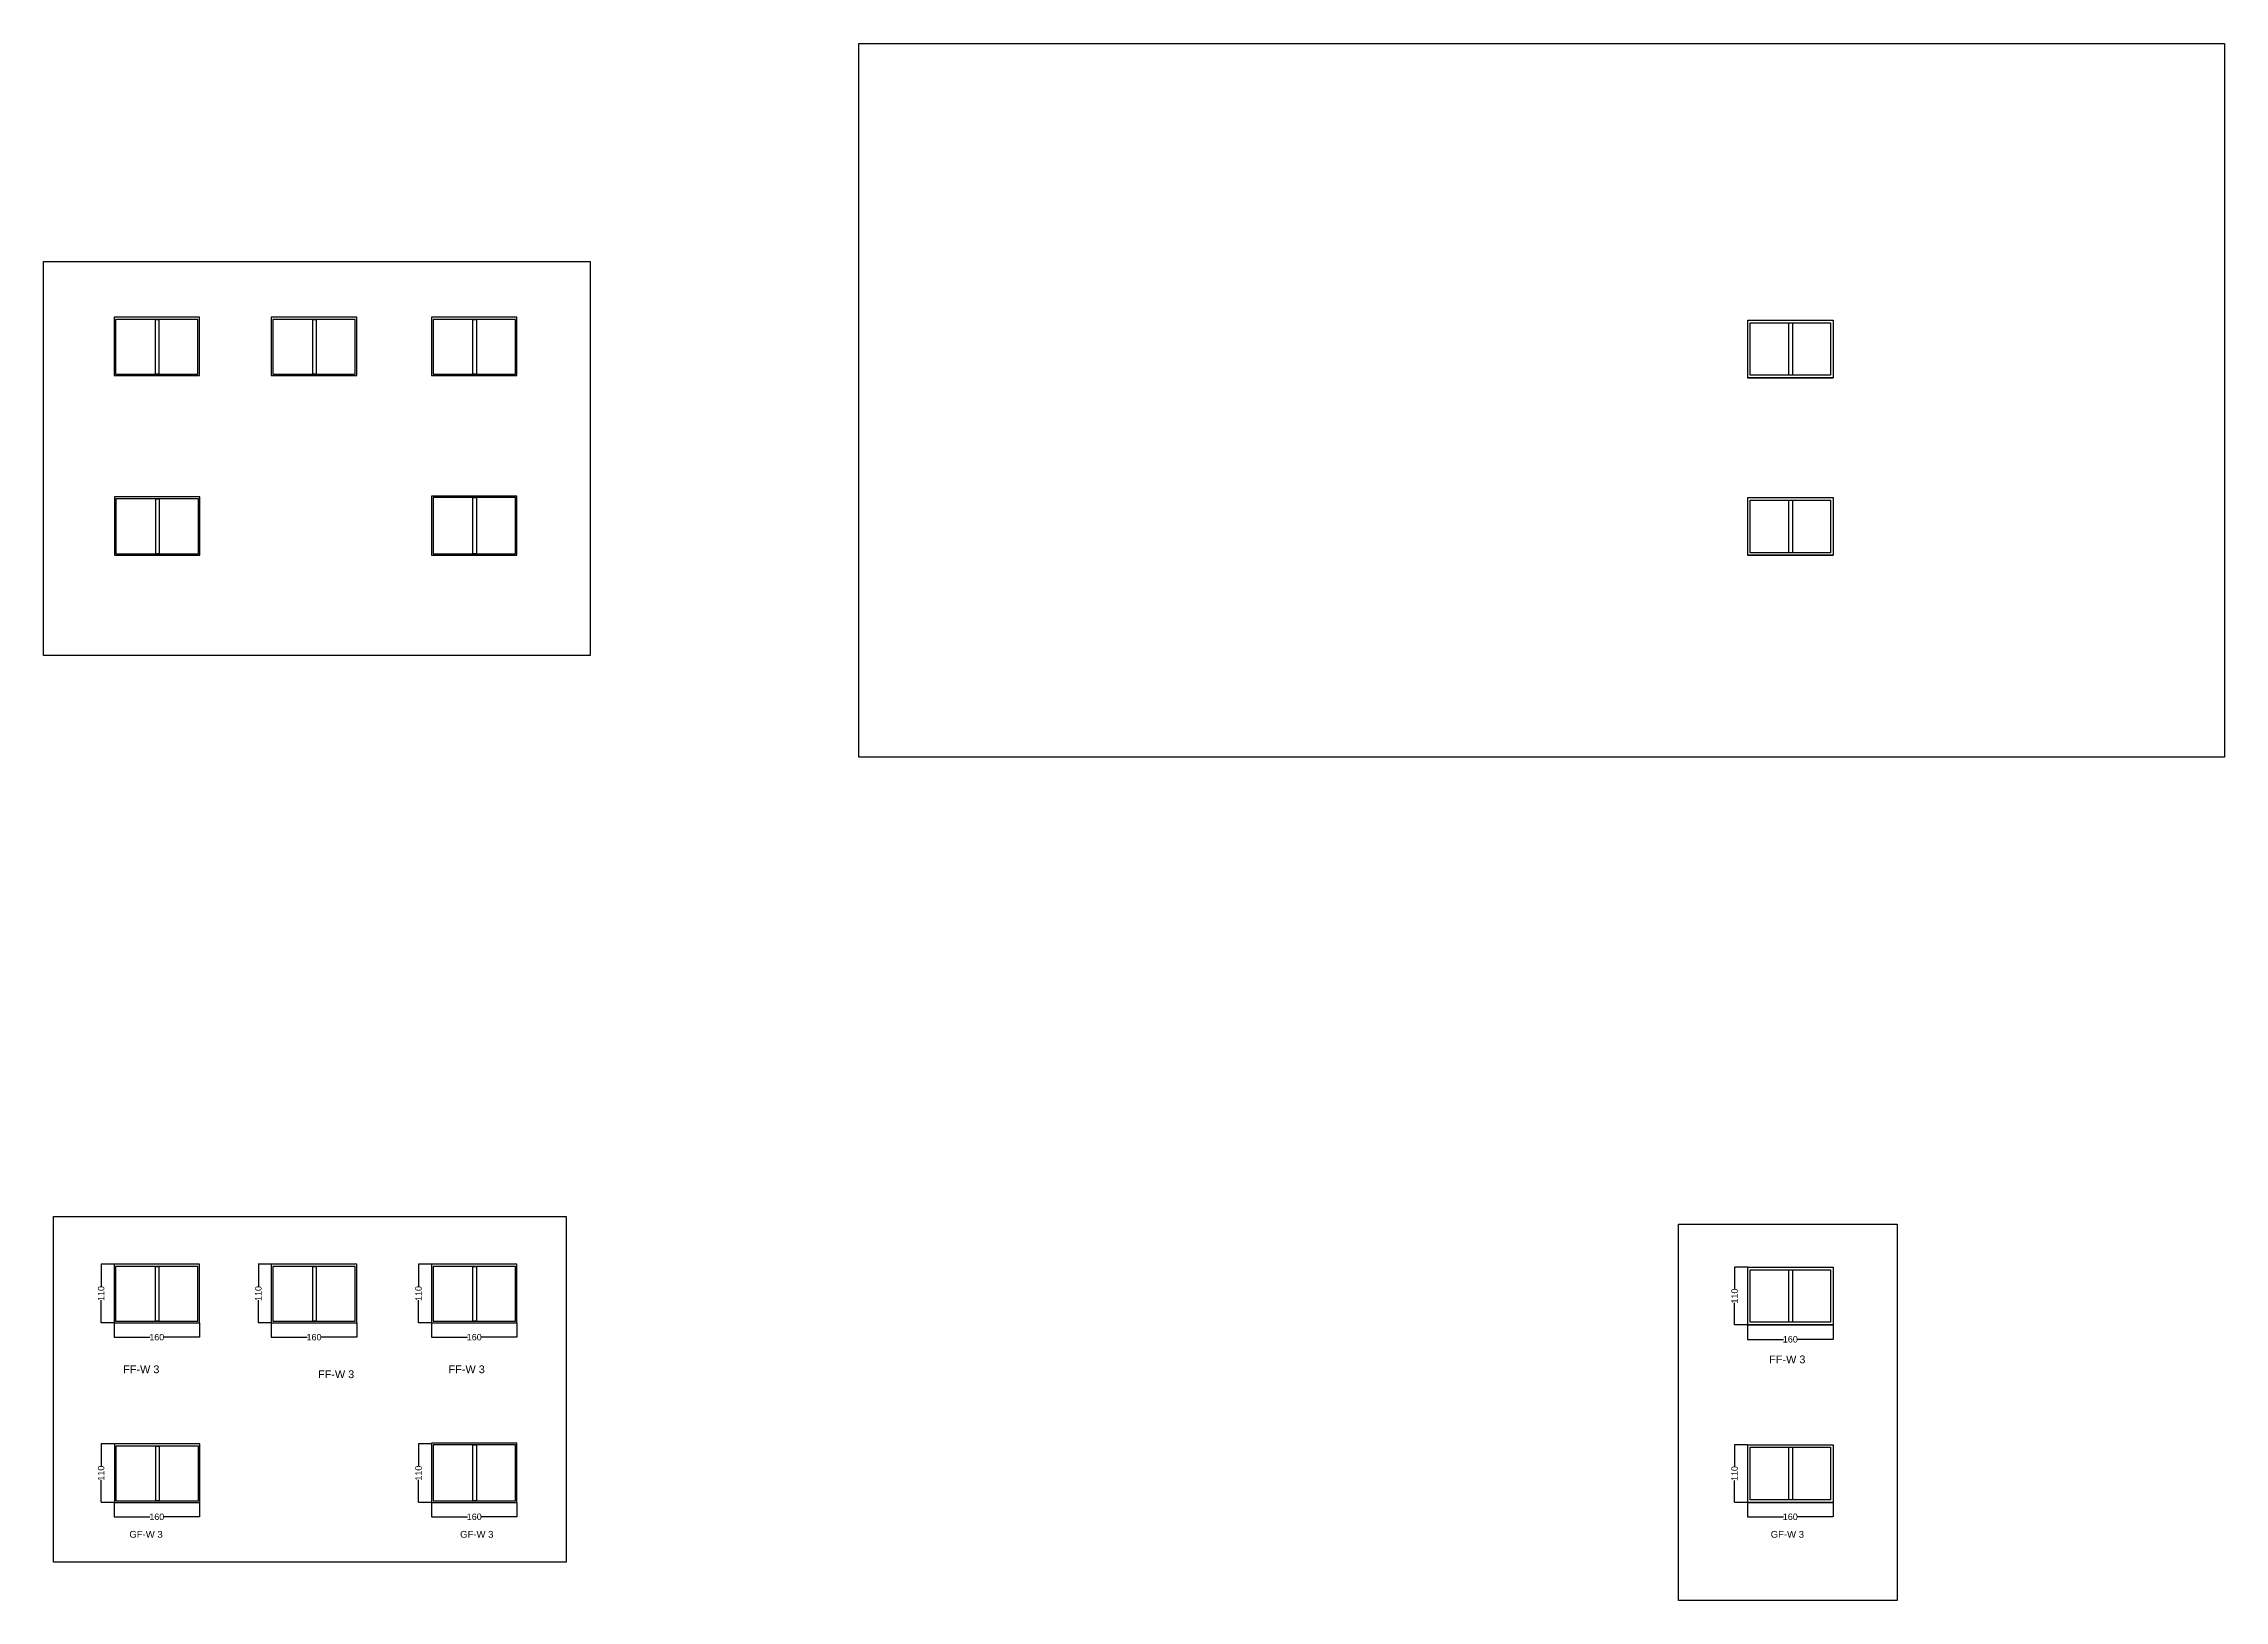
# Model space of a CAD drawing. Header units: centimetres. Extents: x -2070 to 55192, y -12264 to -4462.
# Drawn here: x -2070 to 2011, y -7376 to -4462 of the extents above; entities that cross this region are included whole.
import ezdxf

# ---------------------------------------------------------------- set-up
doc = ezdxf.new("R2010")
doc.units = ezdxf.units.CM
doc.header["$MEASUREMENT"] = 0
doc.layers.add('ARCHER', color=7, linetype='Continuous', lineweight=25)
doc.styles.get("Standard").update_dxf_attribs({"font": 'arial.ttf'})
doc.dimstyles.get("Standard").update_dxf_attribs({"dimtxt": 12, "dimasz": 0.0625, "dimexe": 0.18, "dimexo": 0.0625, "dimgap": 0.09, "dimtad": 0, "dimdec": 0, "dimrnd": 5, "dimzin": 0, "dimdsep": 46, "dimtxsty": 'Standard', "dimcen": 0.09, "dimclrt": 5, "dimadec": 0, "dimazin": 0, "dimtfac": 1, "dimtdec": 0, "dimtofl": 0, "dimtmove": 0, "dimatfit": 3, "dimfxl": 1, "dimtolj": 1, "dimtzin": 0, "dimarcsym": 0})
picture_1 = doc.add_image_def('image3.jpg', size_in_pixel=(1030, 538))
picture_2 = doc.add_image_def('image4.jpg', size_in_pixel=(833, 600))

# ---------------------------------------------------------------- blocks, each defined once
blk = doc.blocks.new('*D408')
at = {"layer": 'ARCHER', "color": 0, "lineweight": -2, "ltscale": 1000, "transparency": 16777216}
for p, q in [((-1938.709429904499, -6746.860083044357), (-1962.994682048194, -6746.860083044357)), ((-1962.814682048194, -6746.922583044357), (-1962.814682048194, -6788.774780424068)), ((-1962.814682048194, -6856.149406180312), (-1962.814682048194, -6814.297208800603)), ((-1938.709429904499, -6856.211906180312), (-1962.994682048194, -6856.211906180312))]:
    blk.add_line(p, q, dxfattribs=at)
at = {"layer": 'ARCHER', "color": 0, "ltscale": 1000, "transparency": 16777216}
for points in [[(-1962.825098714861, -6746.922583044357), (-1962.804265381528, -6746.922583044357), (-1962.814682048194, -6746.860083044357)], [(-1962.825098714861, -6856.149406180312), (-1962.804265381528, -6856.149406180312), (-1962.814682048194, -6856.211906180312)]]:
    blk.add_solid(points, dxfattribs=at)
at = {"layer": 'Defpoints', "color": 0, "ltscale": 1000, "transparency": 16777216}
for p in [(-1938.646929904499, -6746.860083044357), (-1962.814682048194, -6856.211906180312), (-1938.646929904499, -6856.211906180312)]:
    blk.add_point(p, dxfattribs=at)
at = {"layer": 'ARCHER', "color": 5, "ltscale": 1000, "transparency": 16777216, "insert": (-1962.814682048196, -6801.535994612334), "char_height": 12, "attachment_point": 5, "rotation": 90}
blk.add_mtext('\\A1;110', dxfattribs=at)
blk = doc.blocks.new('*D409')
at = {"layer": 'ARCHER', "color": 0, "lineweight": -2, "ltscale": 1000, "transparency": 16777216}
for p, q in [((-1938.646929904498, -6856.274406180312), (-1938.646929904498, -6883.479317319674)), ((-1778.646929904498, -6856.274406180312), (-1778.646929904498, -6883.479317319674)), ((-1938.584429904498, -6883.299317319674), (-1871.408144092766, -6883.299317319674)), ((-1778.709429904498, -6883.299317319674), (-1845.885715716231, -6883.299317319674))]:
    blk.add_line(p, q, dxfattribs=at)
at = {"layer": 'ARCHER', "color": 0, "ltscale": 1000, "transparency": 16777216}
for points in [[(-1938.584429904498, -6883.288900653007), (-1938.584429904498, -6883.309733986341), (-1938.646929904498, -6883.299317319674)], [(-1778.709429904498, -6883.288900653007), (-1778.709429904498, -6883.309733986341), (-1778.646929904498, -6883.299317319674)]]:
    blk.add_solid(points, dxfattribs=at)
at = {"layer": 'Defpoints', "color": 0, "ltscale": 1000, "transparency": 16777216}
for p in [(-1938.646929904498, -6856.211906180312), (-1778.646929904498, -6856.211906180312), (-1778.646929904498, -6883.299317319674)]:
    blk.add_point(p, dxfattribs=at)
at = {"layer": 'ARCHER', "color": 5, "ltscale": 1000, "transparency": 16777216, "insert": (-1858.646929904498, -6883.299317319674), "char_height": 12, "attachment_point": 5}
blk.add_mtext('\\A1;160', dxfattribs=at)
blk = doc.blocks.new('*D410')
at = {"layer": 'ARCHER', "color": 0, "lineweight": -2, "ltscale": 1000, "transparency": 16777216}
for p, q in [((-1644.356440934732, -6746.860083044357), (-1668.641693078429, -6746.860083044357)), ((-1668.461693078429, -6746.922583044357), (-1668.461693078429, -6788.774780424068)), ((-1668.461693078429, -6856.149406180312), (-1668.461693078429, -6814.297208800603)), ((-1644.356440934732, -6856.211906180312), (-1668.641693078429, -6856.211906180312))]:
    blk.add_line(p, q, dxfattribs=at)
at = {"layer": 'ARCHER', "color": 0, "ltscale": 1000, "transparency": 16777216}
for points in [[(-1668.472109745095, -6746.922583044357), (-1668.451276411762, -6746.922583044357), (-1668.461693078429, -6746.860083044357)], [(-1668.472109745095, -6856.149406180312), (-1668.451276411762, -6856.149406180312), (-1668.461693078429, -6856.211906180312)]]:
    blk.add_solid(points, dxfattribs=at)
at = {"layer": 'Defpoints', "color": 0, "ltscale": 1000, "transparency": 16777216}
for p in [(-1644.293940934732, -6746.860083044357), (-1668.461693078429, -6856.211906180312), (-1644.293940934732, -6856.211906180312)]:
    blk.add_point(p, dxfattribs=at)
at = {"layer": 'ARCHER', "color": 5, "ltscale": 1000, "transparency": 16777216, "insert": (-1668.46169307843, -6801.535994612334), "char_height": 12, "attachment_point": 5, "rotation": 90}
blk.add_mtext('\\A1;110', dxfattribs=at)
blk = doc.blocks.new('*D411')
at = {"layer": 'ARCHER', "color": 0, "lineweight": -2, "ltscale": 1000, "transparency": 16777216}
for p, q in [((-1644.293940934731, -6856.274406180312), (-1644.293940934731, -6883.479317319674)), ((-1484.293940934731, -6856.274406180312), (-1484.293940934731, -6883.479317319674)), ((-1644.231440934731, -6883.299317319674), (-1577.055155122998, -6883.299317319674)), ((-1484.356440934731, -6883.299317319674), (-1551.532726746464, -6883.299317319674))]:
    blk.add_line(p, q, dxfattribs=at)
at = {"layer": 'ARCHER', "color": 0, "ltscale": 1000, "transparency": 16777216}
for points in [[(-1644.231440934731, -6883.288900653007), (-1644.231440934731, -6883.309733986341), (-1644.293940934731, -6883.299317319674)], [(-1484.356440934731, -6883.288900653007), (-1484.356440934731, -6883.309733986341), (-1484.293940934731, -6883.299317319674)]]:
    blk.add_solid(points, dxfattribs=at)
at = {"layer": 'Defpoints', "color": 0, "ltscale": 1000, "transparency": 16777216}
for p in [(-1644.293940934731, -6856.211906180312), (-1484.293940934731, -6856.211906180312), (-1484.293940934731, -6883.299317319674)]:
    blk.add_point(p, dxfattribs=at)
at = {"layer": 'ARCHER', "color": 5, "ltscale": 1000, "transparency": 16777216, "insert": (-1564.293940934731, -6883.299317319674), "char_height": 12, "attachment_point": 5}
blk.add_mtext('\\A1;160', dxfattribs=at)
blk = doc.blocks.new('*D412')
at = {"layer": 'ARCHER', "color": 0, "lineweight": -2, "ltscale": 1000, "transparency": 16777216}
for p, q in [((-1344.5292196183, -6746.860083044357), (-1368.814471761997, -6746.860083044357)), ((-1368.634471761997, -6746.922583044357), (-1368.634471761997, -6788.774780424068)), ((-1368.634471761997, -6856.149406180312), (-1368.634471761997, -6814.297208800603)), ((-1344.5292196183, -6856.211906180312), (-1368.814471761997, -6856.211906180312))]:
    blk.add_line(p, q, dxfattribs=at)
at = {"layer": 'ARCHER', "color": 0, "ltscale": 1000, "transparency": 16777216}
for points in [[(-1368.644888428664, -6746.922583044357), (-1368.62405509533, -6746.922583044357), (-1368.634471761997, -6746.860083044357)], [(-1368.644888428664, -6856.149406180312), (-1368.62405509533, -6856.149406180312), (-1368.634471761997, -6856.211906180312)]]:
    blk.add_solid(points, dxfattribs=at)
at = {"layer": 'Defpoints', "color": 0, "ltscale": 1000, "transparency": 16777216}
for p in [(-1344.4667196183, -6746.860083044357), (-1368.634471761997, -6856.211906180312), (-1344.4667196183, -6856.211906180312)]:
    blk.add_point(p, dxfattribs=at)
at = {"layer": 'ARCHER', "color": 5, "ltscale": 1000, "transparency": 16777216, "insert": (-1368.634471761999, -6801.535994612334), "char_height": 12, "attachment_point": 5, "rotation": 90}
blk.add_mtext('\\A1;110', dxfattribs=at)
blk = doc.blocks.new('*D413')
at = {"layer": 'ARCHER', "color": 0, "lineweight": -2, "ltscale": 1000, "transparency": 16777216}
for p, q in [((-1344.4667196183, -6856.274406180312), (-1344.4667196183, -6883.479317319674)), ((-1184.4667196183, -6856.274406180312), (-1184.4667196183, -6883.479317319674)), ((-1344.4042196183, -6883.299317319674), (-1277.227933806567, -6883.299317319674)), ((-1184.5292196183, -6883.299317319674), (-1251.705505430033, -6883.299317319674))]:
    blk.add_line(p, q, dxfattribs=at)
at = {"layer": 'ARCHER', "color": 0, "ltscale": 1000, "transparency": 16777216}
for points in [[(-1344.4042196183, -6883.288900653007), (-1344.4042196183, -6883.309733986341), (-1344.4667196183, -6883.299317319674)], [(-1184.5292196183, -6883.288900653007), (-1184.5292196183, -6883.309733986341), (-1184.4667196183, -6883.299317319674)]]:
    blk.add_solid(points, dxfattribs=at)
at = {"layer": 'Defpoints', "color": 0, "ltscale": 1000, "transparency": 16777216}
for p in [(-1344.4667196183, -6856.211906180312), (-1184.4667196183, -6856.211906180312), (-1184.4667196183, -6883.299317319674)]:
    blk.add_point(p, dxfattribs=at)
at = {"layer": 'ARCHER', "color": 5, "ltscale": 1000, "transparency": 16777216, "insert": (-1264.4667196183, -6883.299317319674), "char_height": 12, "attachment_point": 5}
blk.add_mtext('\\A1;160', dxfattribs=at)
blk = doc.blocks.new('*D414')
at = {"layer": 'ARCHER', "color": 0, "lineweight": -2, "ltscale": 1000, "transparency": 16777216}
for p, q in [((-1344.5292196183, -7083.002722840426), (-1368.814471761997, -7083.002722840426)), ((-1368.634471761997, -7083.065222840426), (-1368.634471761997, -7124.917420220136)), ((-1368.634471761997, -7192.292045976381), (-1368.634471761997, -7150.43984859667)), ((-1344.5292196183, -7192.354545976381), (-1368.814471761997, -7192.354545976381))]:
    blk.add_line(p, q, dxfattribs=at)
at = {"layer": 'ARCHER', "color": 0, "ltscale": 1000, "transparency": 16777216}
for points in [[(-1368.644888428664, -7083.065222840426), (-1368.62405509533, -7083.065222840426), (-1368.634471761997, -7083.002722840426)], [(-1368.644888428664, -7192.292045976381), (-1368.62405509533, -7192.292045976381), (-1368.634471761997, -7192.354545976381)]]:
    blk.add_solid(points, dxfattribs=at)
at = {"layer": 'Defpoints', "color": 0, "ltscale": 1000, "transparency": 16777216}
for p in [(-1344.4667196183, -7083.002722840426), (-1368.634471761997, -7192.354545976381), (-1344.4667196183, -7192.354545976381)]:
    blk.add_point(p, dxfattribs=at)
at = {"layer": 'ARCHER', "color": 5, "ltscale": 1000, "transparency": 16777216, "insert": (-1368.634471761999, -7137.678634408401), "char_height": 12, "attachment_point": 5, "rotation": 90}
blk.add_mtext('\\A1;110', dxfattribs=at)
blk = doc.blocks.new('*D415')
at = {"layer": 'ARCHER', "color": 0, "lineweight": -2, "ltscale": 1000, "transparency": 16777216}
for p, q in [((-1344.4667196183, -7192.417045976381), (-1344.4667196183, -7219.621957115743)), ((-1344.4042196183, -7219.441957115742), (-1277.227933806567, -7219.441957115742)), ((-1184.5292196183, -7219.441957115742), (-1251.705505430033, -7219.441957115742)), ((-1184.4667196183, -7192.417045976381), (-1184.4667196183, -7219.621957115743))]:
    blk.add_line(p, q, dxfattribs=at)
at = {"layer": 'ARCHER', "color": 0, "ltscale": 1000, "transparency": 16777216}
for points in [[(-1344.4042196183, -7219.431540449075), (-1344.4042196183, -7219.452373782409), (-1344.4667196183, -7219.441957115742)], [(-1184.5292196183, -7219.431540449075), (-1184.5292196183, -7219.452373782409), (-1184.4667196183, -7219.441957115742)]]:
    blk.add_solid(points, dxfattribs=at)
at = {"layer": 'Defpoints', "color": 0, "ltscale": 1000, "transparency": 16777216}
for p in [(-1344.4667196183, -7192.354545976381), (-1184.4667196183, -7192.354545976381), (-1184.4667196183, -7219.441957115742)]:
    blk.add_point(p, dxfattribs=at)
at = {"layer": 'ARCHER', "color": 5, "ltscale": 1000, "transparency": 16777216, "insert": (-1264.4667196183, -7219.441957115742), "char_height": 12, "attachment_point": 5}
blk.add_mtext('\\A1;160', dxfattribs=at)
blk = doc.blocks.new('*D416')
at = {"layer": 'ARCHER', "color": 0, "lineweight": -2, "ltscale": 1000, "transparency": 16777216}
for p, q in [((-1938.709429904499, -7083.002722840425), (-1962.994682048196, -7083.002722840425)), ((-1962.814682048196, -7083.065222840425), (-1962.814682048196, -7124.917420220136)), ((-1962.814682048196, -7192.29204597638), (-1962.814682048196, -7150.43984859667)), ((-1938.709429904499, -7192.35454597638), (-1962.994682048196, -7192.35454597638))]:
    blk.add_line(p, q, dxfattribs=at)
at = {"layer": 'ARCHER', "color": 0, "ltscale": 1000, "transparency": 16777216}
for points in [[(-1962.825098714863, -7083.065222840425), (-1962.804265381529, -7083.065222840425), (-1962.814682048196, -7083.002722840425)], [(-1962.825098714863, -7192.29204597638), (-1962.804265381529, -7192.29204597638), (-1962.814682048196, -7192.35454597638)]]:
    blk.add_solid(points, dxfattribs=at)
at = {"layer": 'Defpoints', "color": 0, "ltscale": 1000, "transparency": 16777216}
for p in [(-1938.646929904499, -7083.002722840425), (-1962.814682048196, -7192.35454597638), (-1938.646929904499, -7192.35454597638)]:
    blk.add_point(p, dxfattribs=at)
at = {"layer": 'ARCHER', "color": 5, "ltscale": 1000, "transparency": 16777216, "insert": (-1962.814682048198, -7137.678634408401), "char_height": 12, "attachment_point": 5, "rotation": 90}
blk.add_mtext('\\A1;110', dxfattribs=at)
blk = doc.blocks.new('*D417')
at = {"layer": 'ARCHER', "color": 0, "lineweight": -2, "ltscale": 1000, "transparency": 16777216}
for p, q in [((-1938.646929904498, -7192.41704597638), (-1938.646929904498, -7219.621957115742)), ((-1938.584429904498, -7219.441957115741), (-1871.408144092766, -7219.441957115741)), ((-1778.709429904498, -7219.441957115741), (-1845.885715716231, -7219.441957115741)), ((-1778.646929904498, -7192.41704597638), (-1778.646929904498, -7219.621957115742))]:
    blk.add_line(p, q, dxfattribs=at)
at = {"layer": 'ARCHER', "color": 0, "ltscale": 1000, "transparency": 16777216}
for points in [[(-1938.584429904498, -7219.431540449074), (-1938.584429904498, -7219.452373782408), (-1938.646929904498, -7219.441957115741)], [(-1778.709429904498, -7219.431540449074), (-1778.709429904498, -7219.452373782408), (-1778.646929904498, -7219.441957115741)]]:
    blk.add_solid(points, dxfattribs=at)
at = {"layer": 'Defpoints', "color": 0, "ltscale": 1000, "transparency": 16777216}
for p in [(-1938.646929904498, -7192.35454597638), (-1778.646929904498, -7192.35454597638), (-1778.646929904498, -7219.441957115741)]:
    blk.add_point(p, dxfattribs=at)
at = {"layer": 'ARCHER', "color": 5, "ltscale": 1000, "transparency": 16777216, "insert": (-1858.646929904498, -7219.441957115741), "char_height": 12, "attachment_point": 5}
blk.add_mtext('\\A1;160', dxfattribs=at)
blk = doc.blocks.new('*D418')
at = {"layer": 'ARCHER', "color": 0, "lineweight": -2, "ltscale": 1000, "transparency": 16777216}
for p, q in [((1119.263413366484, -6752.376846896708), (1094.533519830809, -6752.376846896708)), ((1094.713519830809, -6752.439346896708), (1094.713519830809, -6793.534815093183)), ((1094.713519830809, -6860.152711666193), (1094.713519830809, -6819.057243469718)), ((1118.818771974504, -6860.215211666193), (1094.533519830809, -6860.215211666193))]:
    blk.add_line(p, q, dxfattribs=at)
at = {"layer": 'ARCHER', "color": 0, "ltscale": 1000, "transparency": 16777216}
for points in [[(1094.703103164142, -6752.439346896708), (1094.723936497476, -6752.439346896708), (1094.713519830809, -6752.376846896708)], [(1094.703103164142, -6860.152711666193), (1094.723936497476, -6860.152711666193), (1094.713519830809, -6860.215211666193)]]:
    blk.add_solid(points, dxfattribs=at)
at = {"layer": 'Defpoints', "color": 0, "ltscale": 1000, "transparency": 16777216}
for p in [(1119.325913366484, -6752.376846896708), (1094.713519830809, -6860.215211666193), (1118.881271974504, -6860.215211666193)]:
    blk.add_point(p, dxfattribs=at)
at = {"layer": 'ARCHER', "color": 5, "ltscale": 1000, "transparency": 16777216, "insert": (1094.713519830807, -6806.296029281449), "char_height": 12, "attachment_point": 5, "rotation": 90}
blk.add_mtext('\\A1;110', dxfattribs=at)
blk = doc.blocks.new('*D419')
at = {"layer": 'ARCHER', "color": 0, "lineweight": -2, "ltscale": 1000, "transparency": 16777216}
for p, q in [((1118.881271974504, -6860.277711666193), (1118.881271974504, -6887.482622805554)), ((1118.943771974504, -6887.302622805554), (1186.120057786236, -6887.302622805554)), ((1278.818771974504, -6887.302622805554), (1211.642486162771, -6887.302622805554)), ((1278.881271974504, -6860.277711666193), (1278.881271974504, -6887.482622805554))]:
    blk.add_line(p, q, dxfattribs=at)
at = {"layer": 'ARCHER', "color": 0, "ltscale": 1000, "transparency": 16777216}
for points in [[(1118.943771974504, -6887.292206138887), (1118.943771974504, -6887.313039472221), (1118.881271974504, -6887.302622805554)], [(1278.818771974504, -6887.292206138887), (1278.818771974504, -6887.313039472221), (1278.881271974504, -6887.302622805554)]]:
    blk.add_solid(points, dxfattribs=at)
at = {"layer": 'Defpoints', "color": 0, "ltscale": 1000, "transparency": 16777216}
for p in [(1118.881271974504, -6860.215211666193), (1278.881271974504, -6860.215211666193), (1278.881271974504, -6887.302622805554)]:
    blk.add_point(p, dxfattribs=at)
at = {"layer": 'ARCHER', "color": 5, "ltscale": 1000, "transparency": 16777216, "insert": (1198.881271974504, -6887.302622805554), "char_height": 12, "attachment_point": 5}
blk.add_mtext('\\A1;160', dxfattribs=at)
blk = doc.blocks.new('*D420')
at = {"layer": 'ARCHER', "color": 0, "lineweight": -2, "ltscale": 1000, "transparency": 16777216}
for p, q in [((1118.818771974504, -7084.516181206895), (1094.533519830809, -7084.516181206895)), ((1094.713519830809, -7084.578681206895), (1094.713519830809, -7125.67414940337)), ((1094.713519830809, -7192.29204597638), (1094.713519830809, -7151.196577779905)), ((1118.818771974504, -7192.35454597638), (1094.533519830809, -7192.35454597638))]:
    blk.add_line(p, q, dxfattribs=at)
at = {"layer": 'ARCHER', "color": 0, "ltscale": 1000, "transparency": 16777216}
for points in [[(1094.703103164142, -7084.578681206895), (1094.723936497476, -7084.578681206895), (1094.713519830809, -7084.516181206895)], [(1094.703103164142, -7192.29204597638), (1094.723936497476, -7192.29204597638), (1094.713519830809, -7192.35454597638)]]:
    blk.add_solid(points, dxfattribs=at)
at = {"layer": 'Defpoints', "color": 0, "ltscale": 1000, "transparency": 16777216}
for p in [(1118.881271974504, -7084.516181206895), (1094.713519830809, -7192.35454597638), (1118.881271974504, -7192.35454597638)]:
    blk.add_point(p, dxfattribs=at)
at = {"layer": 'ARCHER', "color": 5, "ltscale": 1000, "transparency": 16777216, "insert": (1094.713519830807, -7138.435363591636), "char_height": 12, "attachment_point": 5, "rotation": 90}
blk.add_mtext('\\A1;110', dxfattribs=at)
blk = doc.blocks.new('*D421')
at = {"layer": 'ARCHER', "color": 0, "lineweight": -2, "ltscale": 1000, "transparency": 16777216}
for p, q in [((1118.881271974504, -7192.41704597638), (1118.881271974504, -7219.621957115742)), ((1118.943771974504, -7219.441957115741), (1186.120057786236, -7219.441957115741)), ((1278.818771974504, -7219.441957115741), (1211.642486162771, -7219.441957115741)), ((1278.881271974504, -7192.41704597638), (1278.881271974504, -7219.621957115742))]:
    blk.add_line(p, q, dxfattribs=at)
at = {"layer": 'ARCHER', "color": 0, "ltscale": 1000, "transparency": 16777216}
for points in [[(1118.943771974504, -7219.431540449074), (1118.943771974504, -7219.452373782408), (1118.881271974504, -7219.441957115741)], [(1278.818771974504, -7219.431540449074), (1278.818771974504, -7219.452373782408), (1278.881271974504, -7219.441957115741)]]:
    blk.add_solid(points, dxfattribs=at)
at = {"layer": 'Defpoints', "color": 0, "ltscale": 1000, "transparency": 16777216}
for p in [(1118.881271974504, -7192.35454597638), (1278.881271974504, -7192.35454597638), (1278.881271974504, -7219.441957115741)]:
    blk.add_point(p, dxfattribs=at)
at = {"layer": 'ARCHER', "color": 5, "ltscale": 1000, "transparency": 16777216, "insert": (1198.881271974504, -7219.441957115741), "char_height": 12, "attachment_point": 5}
blk.add_mtext('\\A1;160', dxfattribs=at)

msp = doc.modelspace()

# ---------------------------------------------------------------- linework, layer by layer
at = {"layer": 'ARCHER', "color": 240, "ltscale": 1000, "true_color": 0xed1f24}
for p, q in [((-1938.646929904498, -5083.791222195628), (-1778.646929904498, -5083.791222195628)), ((-1644.293940934731, -5083.791222195628), (-1484.293940934731, -5083.791222195628)), ((-1344.4667196183, -5083.791222195628), (-1184.4667196183, -5083.791222195628)), ((1118.881271974504, -5087.794527681508), (1278.881271974504, -5087.794527681508)), ((-1937.914579376549, -5419.933861991696), (-1777.914579376549, -5419.933861991696)), ((-1344.4667196183, -5419.933861991695), (-1184.4667196183, -5419.933861991695)), ((1118.881271974504, -5419.933861991695), (1278.881271974504, -5419.933861991695)), ((-1938.646929904498, -6856.211906180309), (-1778.646929904498, -6856.211906180309)), ((-1644.293940934731, -6856.211906180309), (-1484.293940934731, -6856.211906180309)), ((-1344.4667196183, -6856.211906180309), (-1184.4667196183, -6856.211906180309)), ((1118.881271974504, -6860.215211666189), (1278.881271974504, -6860.215211666189)), ((-1937.914579376549, -7192.354545976377), (-1777.914579376549, -7192.354545976377)), ((-1344.4667196183, -7192.354545976376), (-1184.4667196183, -7192.354545976376)), ((1118.881271974504, -7192.354545976376), (1278.881271974504, -7192.354545976376))]:
    msp.add_line(p, q, dxfattribs=at)
for points in [[(-1778.646929904498, -4974.439399059673), (-1938.646929904498, -4974.439399059673), (-1938.646929904498, -5083.791222195628), (-1778.646929904498, -5083.791222195628)], [(-1781.52880644269, -4978.497501125501), (-1935.765053366306, -4978.497501125501), (-1935.765053366306, -5080.909345657436), (-1781.52880644269, -5080.909345657436)], [(-1861.022811273782, -4978.497501125501), (-1854.67926074838, -4978.497501125501), (-1854.67926074838, -5080.909345657436), (-1861.022811273782, -5080.909345657436)], [(-1484.293940934731, -4974.439399059673), (-1644.293940934731, -4974.439399059673), (-1644.293940934731, -5083.791222195628), (-1484.293940934731, -5083.791222195628)], [(-1487.175817472923, -4978.497501125501), (-1641.412064396539, -4978.497501125501), (-1641.412064396539, -5080.909345657436), (-1487.175817472923, -5080.909345657436)], [(-1566.669822304015, -4978.497501125501), (-1560.326271778613, -4978.497501125501), (-1560.326271778613, -5080.909345657436), (-1566.669822304015, -5080.909345657436)], [(-1184.4667196183, -4974.439399059673), (-1344.4667196183, -4974.439399059673), (-1344.4667196183, -5083.791222195628), (-1184.4667196183, -5083.791222195628)], [(-1187.348596156492, -4978.497501125501), (-1341.584843080108, -4978.497501125501), (-1341.584843080108, -5080.909345657436), (-1187.348596156492, -5080.909345657436)], [(-1266.842600987584, -4978.497501125501), (-1260.499050462182, -4978.497501125501), (-1260.499050462182, -5080.909345657436), (-1266.842600987584, -5080.909345657436)], [(1278.881271974504, -5087.794527681508), (1119.325913366483, -5087.794527681508), (1119.325913366483, -4979.956162912024), (1278.881271974504, -4979.956162912024)], [(1274.095383837609, -5083.008639544613), (1124.111801503378, -5083.008639544613), (1124.111801503378, -4984.742051048918), (1274.095383837609, -4984.742051048918)], [(1196.388175772037, -4984.742051048918), (1202.887302348739, -4984.742051048918), (1202.887302348739, -5083.008639544613), (1196.388175772037, -5083.008639544613)], [(-1777.914579376549, -5310.582038855741), (-1937.914579376549, -5310.582038855741), (-1937.914579376549, -5419.933861991696), (-1777.914579376549, -5419.933861991696)], [(-1780.796455914741, -5314.64014092157), (-1935.032702838357, -5314.64014092157), (-1935.032702838357, -5417.051985453504), (-1780.796455914741, -5417.051985453504)], [(-1860.290460745833, -5314.64014092157), (-1853.946910220431, -5314.64014092157), (-1853.946910220431, -5417.051985453504), (-1860.290460745833, -5417.051985453504)], [(-1184.4667196183, -5309.190416729321), (-1344.4667196183, -5309.190416729321), (-1344.4667196183, -5419.933861991695), (-1184.4667196183, -5419.933861991695)], [(-1187.348596156492, -5312.072293267513), (-1341.584843080108, -5312.072293267513), (-1341.584843080108, -5417.051985453503), (-1187.348596156492, -5417.051985453503)], [(-1266.842600987584, -5312.072293267513), (-1260.499050462182, -5312.072293267513), (-1260.499050462182, -5417.051985453503), (-1266.842600987584, -5417.051985453503)], [(1278.881271974504, -5419.933861991695), (1119.325913366483, -5419.933861991695), (1119.325913366483, -5312.095497222211), (1278.881271974504, -5312.095497222211)], [(1274.095383837609, -5415.147973854801), (1124.111801503378, -5415.147973854801), (1124.111801503378, -5316.881385359105), (1274.095383837609, -5316.881385359105)], [(1196.388175772037, -5316.881385359105), (1202.887302348739, -5316.881385359105), (1202.887302348739, -5415.147973854801), (1196.388175772037, -5415.147973854801)], [(-1778.646929904498, -6746.860083044354), (-1938.646929904498, -6746.860083044354), (-1938.646929904498, -6856.211906180309), (-1778.646929904498, -6856.211906180309)], [(-1781.52880644269, -6750.918185110182), (-1935.765053366306, -6750.918185110182), (-1935.765053366306, -6853.330029642117), (-1781.52880644269, -6853.330029642117)], [(-1861.022811273782, -6750.918185110182), (-1854.67926074838, -6750.918185110182), (-1854.67926074838, -6853.330029642117), (-1861.022811273782, -6853.330029642117)], [(-1484.293940934731, -6746.860083044354), (-1644.293940934731, -6746.860083044354), (-1644.293940934731, -6856.211906180309), (-1484.293940934731, -6856.211906180309)], [(-1487.175817472923, -6750.918185110182), (-1641.412064396539, -6750.918185110182), (-1641.412064396539, -6853.330029642117), (-1487.175817472923, -6853.330029642117)], [(-1566.669822304015, -6750.918185110182), (-1560.326271778613, -6750.918185110182), (-1560.326271778613, -6853.330029642117), (-1566.669822304015, -6853.330029642117)], [(-1184.4667196183, -6746.860083044354), (-1344.4667196183, -6746.860083044354), (-1344.4667196183, -6856.211906180309), (-1184.4667196183, -6856.211906180309)], [(-1187.348596156492, -6750.918185110182), (-1341.584843080108, -6750.918185110182), (-1341.584843080108, -6853.330029642117), (-1187.348596156492, -6853.330029642117)], [(-1266.842600987584, -6750.918185110182), (-1260.499050462182, -6750.918185110182), (-1260.499050462182, -6853.330029642117), (-1266.842600987584, -6853.330029642117)], [(1278.881271974504, -6860.215211666189), (1119.325913366483, -6860.215211666189), (1119.325913366483, -6752.376846896705), (1278.881271974504, -6752.376846896705)], [(1274.095383837609, -6855.429323529294), (1124.111801503378, -6855.429323529294), (1124.111801503378, -6757.162735033599), (1274.095383837609, -6757.162735033599)], [(1196.388175772037, -6757.162735033599), (1202.887302348739, -6757.162735033599), (1202.887302348739, -6855.429323529294), (1196.388175772037, -6855.429323529294)], [(-1777.914579376549, -7083.002722840422), (-1937.914579376549, -7083.002722840422), (-1937.914579376549, -7192.354545976377), (-1777.914579376549, -7192.354545976377)], [(-1780.796455914741, -7087.060824906251), (-1935.032702838357, -7087.060824906251), (-1935.032702838357, -7189.472669438185), (-1780.796455914741, -7189.472669438185)], [(-1860.290460745833, -7087.060824906251), (-1853.946910220431, -7087.060824906251), (-1853.946910220431, -7189.472669438185), (-1860.290460745833, -7189.472669438185)], [(-1184.4667196183, -7081.611100714002), (-1344.4667196183, -7081.611100714002), (-1344.4667196183, -7192.354545976376), (-1184.4667196183, -7192.354545976376)], [(-1187.348596156492, -7084.492977252194), (-1341.584843080108, -7084.492977252194), (-1341.584843080108, -7189.472669438184), (-1187.348596156492, -7189.472669438184)], [(-1266.842600987584, -7084.492977252194), (-1260.499050462182, -7084.492977252194), (-1260.499050462182, -7189.472669438184), (-1266.842600987584, -7189.472669438184)], [(1278.881271974504, -7192.354545976376), (1119.325913366483, -7192.354545976376), (1119.325913366483, -7084.516181206892), (1278.881271974504, -7084.516181206892)], [(1274.095383837609, -7187.568657839482), (1124.111801503378, -7187.568657839482), (1124.111801503378, -7089.302069343787), (1274.095383837609, -7089.302069343787)], [(1196.388175772037, -7089.302069343787), (1202.887302348739, -7089.302069343787), (1202.887302348739, -7187.568657839482), (1196.388175772037, -7187.568657839482)]]:
    msp.add_lwpolyline(points, close=True, dxfattribs=at)
at = {"layer": 'ARCHER', "ltscale": 1000}
for points in [[(-2051.934379045357, -6657.203155238116), (-1092.604592033924, -6657.203155238116), (-1092.604592033924, -7304.059395997327), (-2051.934379045357, -7304.059395997327)], [(989.5390627933666, -6671.84498169431), (1398.894915104465, -6671.84498169431), (1398.894915104465, -7375.805311494834), (989.5390627933666, -7375.805311494834)]]:
    msp.add_lwpolyline(points, close=True, dxfattribs=at)

# ---------------------------------------------------------------- texts
at = {"color": 3}
for s, height, p in [('FF-W 3', 14.55447440713095, (-1921.471169823286, -6950.622356808453)), ('FF-W 3', 14.55447440713095, (-1312.431615095818, -6950.622356808453)), ('FF-W 3', 14.55447440713095, (1159.437023023056, -6932.164988470526)), ('FF-W 3', 14.55447440713095, (-1556.787924742821, -6959.864627438488)), ('GF-W 3', 12.75679951226154, (-1909.899015501287, -7258.575371283652)), ('GF-W 3', 12.75679951226154, (-1290.8498952511, -7258.575371283652)), ('GF-W 3', 12.75679951226154, (1162.226202084887, -7258.575371283652))]:
    msp.add_text(s, height=height, dxfattribs=at).set_placement(p)

# ---------------------------------------------------------------- dimensions: what is measured, and where the dimension line sits
at = {"layer": 'ARCHER', "ltscale": 1000}
for base, p1, p2, picture, middle in [((-1962.814682048194, -6856.211906180312), (-1938.646929904498, -6746.860083044354), (-1938.646929904498, -6856.211906180309), '*D408', (-1962.814682048196, -6801.535994612334)), ((-1668.461693078429, -6856.211906180312), (-1644.293940934731, -6746.860083044354), (-1644.293940934731, -6856.211906180309), '*D410', (-1668.46169307843, -6801.535994612334)), ((-1368.634471761997, -6856.211906180312), (-1344.4667196183, -6746.860083044354), (-1344.4667196183, -6856.211906180309), '*D412', (-1368.634471761999, -6801.535994612334)), ((1094.713519830809, -6860.215211666193), (1119.325913366483, -6752.376846896705), (1118.881271974504, -6860.215211666189), '*D418', (1094.713519830807, -6806.296029281449)), ((-1962.814682048196, -7192.35454597638), (-1938.646929904498, -7083.002722840421), (-1938.646929904498, -7192.354545976376), '*D416', (-1962.814682048198, -7137.678634408401)), ((-1368.634471761997, -7192.354545976381), (-1344.4667196183, -7083.002722840422), (-1344.4667196183, -7192.354545976377), '*D414', (-1368.634471761999, -7137.678634408401)), ((1094.713519830809, -7192.35454597638), (1118.881271974504, -7084.516181206892), (1118.881271974504, -7192.354545976376), '*D420', (1094.713519830807, -7138.435363591636))]:
    dim = msp.add_linear_dim(base=base, p1=p1, p2=p2, angle=90, dimstyle='Standard', dxfattribs=at)
    dim.commit()
    dim.dimension.update_dxf_attribs({"geometry": picture, "text_midpoint": middle})
for base, p1, p2, picture, middle in [((-1778.646929904498, -6883.299317319674), (-1938.646929904498, -6856.211906180312), (-1778.646929904498, -6856.211906180312), '*D409', (-1858.646929904498, -6883.299317319674)), ((-1484.293940934731, -6883.299317319674), (-1644.293940934731, -6856.211906180312), (-1484.293940934731, -6856.211906180312), '*D411', (-1564.293940934731, -6883.299317319674)), ((-1184.4667196183, -6883.299317319674), (-1344.4667196183, -6856.211906180312), (-1184.4667196183, -6856.211906180312), '*D413', (-1264.4667196183, -6883.299317319674)), ((1278.881271974504, -6887.302622805554), (1118.881271974504, -6860.215211666193), (1278.881271974504, -6860.215211666193), '*D419', (1198.881271974504, -6887.302622805554)), ((-1778.646929904498, -7219.441957115741), (-1938.646929904498, -7192.35454597638), (-1778.646929904498, -7192.35454597638), '*D417', (-1858.646929904498, -7219.441957115741)), ((-1184.4667196183, -7219.441957115742), (-1344.4667196183, -7192.354545976381), (-1184.4667196183, -7192.354545976381), '*D415', (-1264.4667196183, -7219.441957115742)), ((1278.881271974504, -7219.441957115741), (1118.881271974504, -7192.35454597638), (1278.881271974504, -7192.35454597638), '*D421', (1198.881271974504, -7219.441957115741))]:
    dim = msp.add_linear_dim(base=base, p1=p1, p2=p2, dimstyle='Standard', dxfattribs=at)
    dim.commit()
    dim.dimension.update_dxf_attribs({"geometry": picture, "text_midpoint": middle})

# ---------------------------------------------------------------- pictures from other files: only their frames are drawn
at = {"layer": 'ARCHER', "color": 240, "ltscale": 1000, "true_color": 0xed1f24}
image = msp.add_image(picture_1, insert=(-544.7779068449204, -5797.671215326755), size_in_units=(2556.200926170963, 1335.1806779417263), dxfattribs=at)
image.dxf.flags = 7
image = msp.add_image(picture_2, insert=(-2070.441553131586, -5607.426303679686), size_in_units=(1023.1796868997596, 736.984168235121), dxfattribs=at)
image.dxf.flags = 7

doc.saveas('drawing.dxf')
